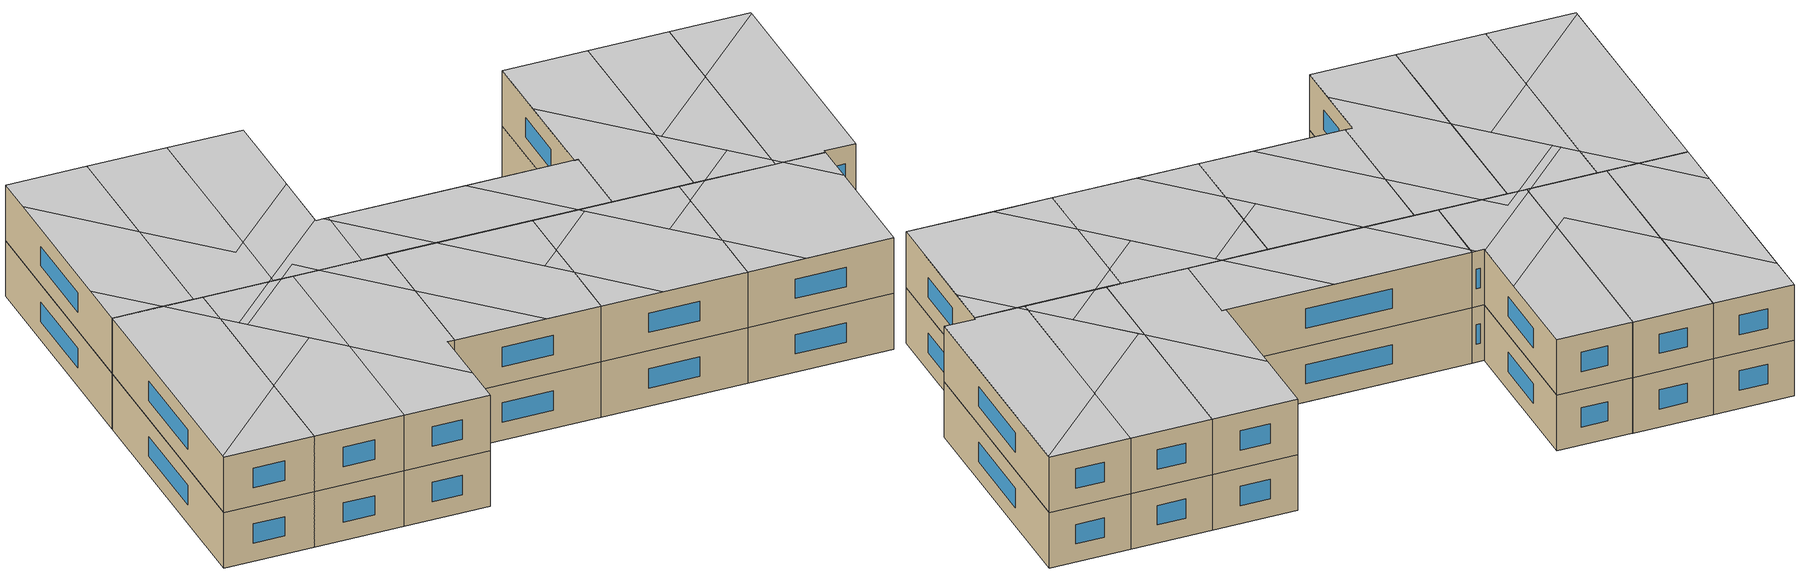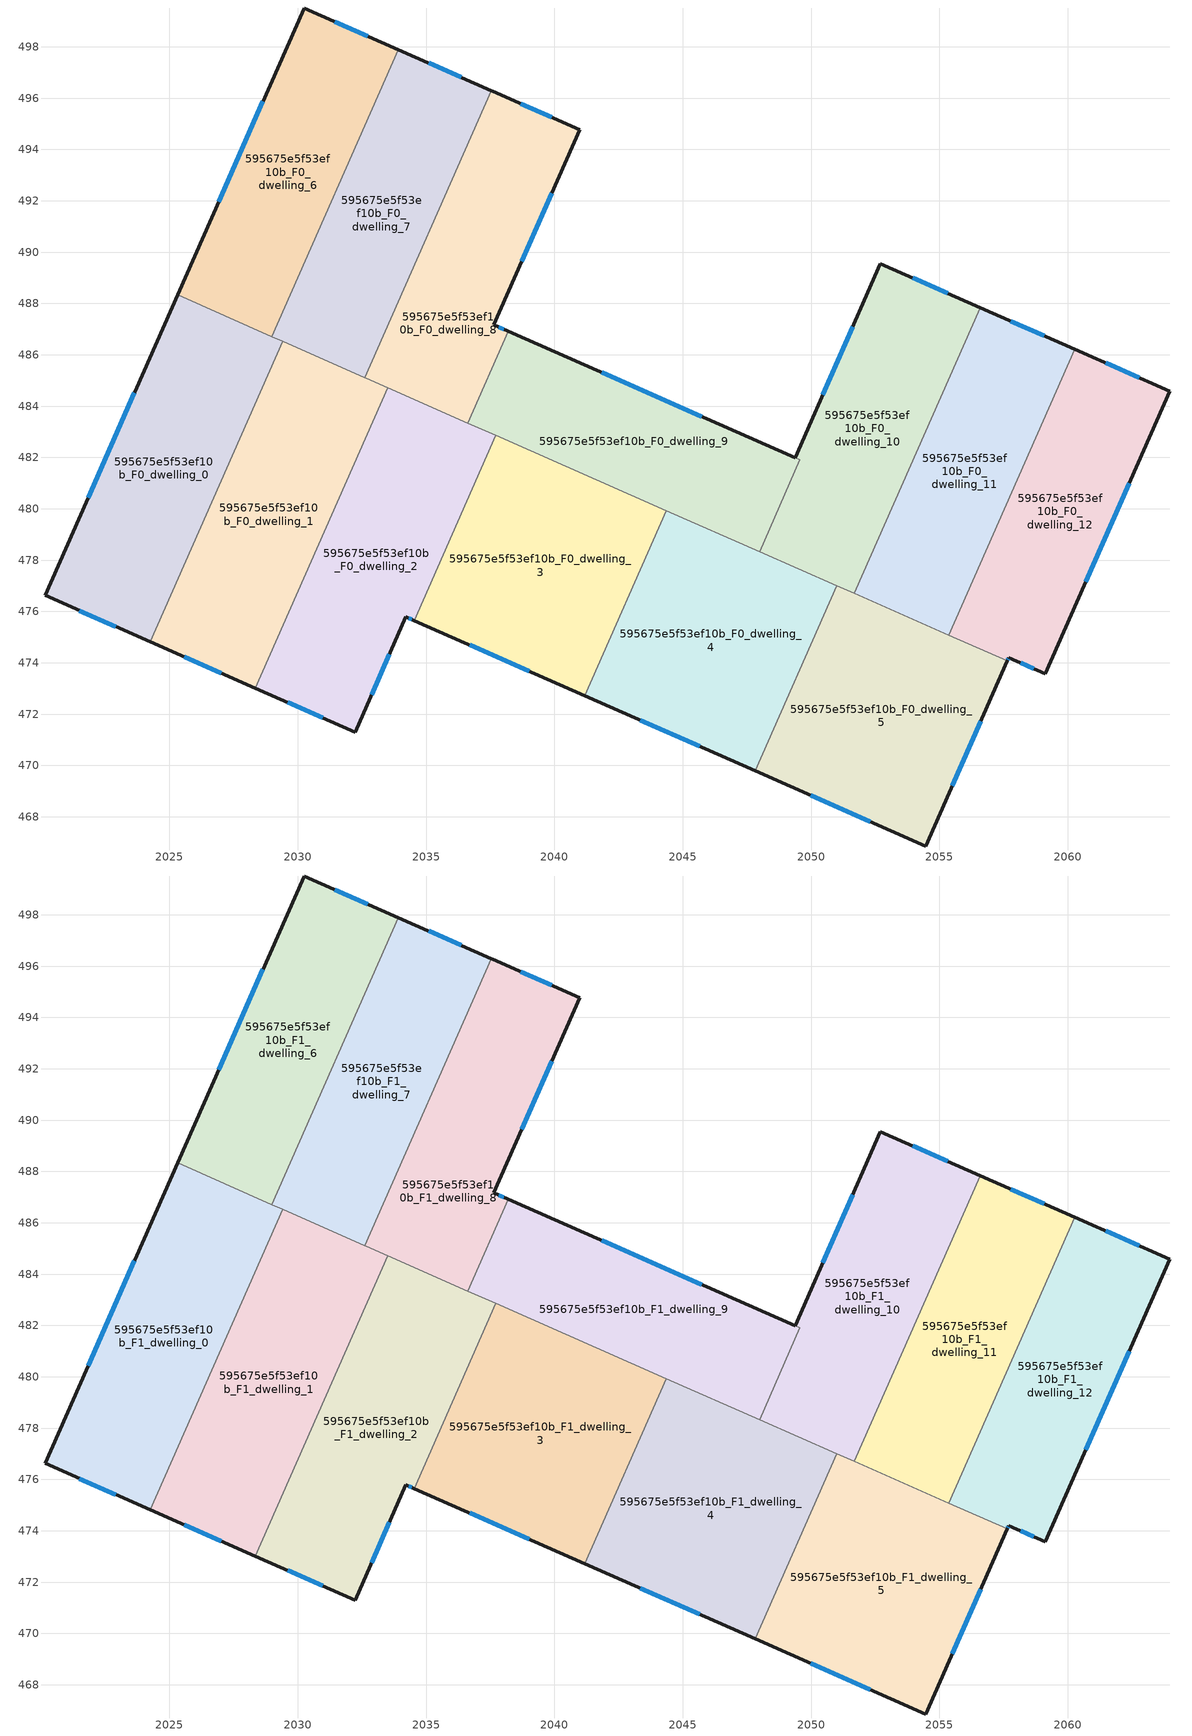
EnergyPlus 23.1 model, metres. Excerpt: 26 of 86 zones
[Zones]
595675e5f53ef10b_F0_dwelling_0
 floor ground (EU_floor_Construction): 2029.41,486.53 2024.25,474.82 2020.15,476.62 2025.31,488.33 z0
 wall outside (EU_wall_Construction): 2025.31,488.33 2020.15,476.62 2024.25,474.82 z0:3
 wall to 595675e5f53ef10b_F0_dwelling_1 (EU_wall_Construction): 2024.25,474.82 2029.41,486.53 z0:3
 wall to 595675e5f53ef10b_F0_dwelling_6 (EU_wall_Construction): 2028.99,486.71 2025.31,488.33 z0:3
 wall to 595675e5f53ef10b_F0_dwelling_7 (EU_wall_Construction): 2029.41,486.53 2028.99,486.71 z0:3
 window (EU_Window_Construction): 2021.48,476.03 2022.92,475.4 / 2023.64,484.52 2021.83,480.43 z0.98:2.02
595675e5f53ef10b_F0_dwelling_1
 floor ground (EU_floor_Construction): 2033.5,484.72 2028.34,473.01 2024.25,474.82 2029.41,486.53 z0
 wall outside (EU_wall_Construction): 2024.25,474.82 2028.34,473.01 z0:3
 wall to 595675e5f53ef10b_F0_dwelling_2 (EU_wall_Construction): 2028.34,473.01 2033.5,484.72 z0:3
 wall to 595675e5f53ef10b_F0_dwelling_7 (EU_wall_Construction): 2032.62,485.11 2029.41,486.53 z0:3
 wall to 595675e5f53ef10b_F0_dwelling_8 (EU_wall_Construction): 2033.5,484.72 2032.66,485.09 2032.62,485.11 z0:3
 window (EU_Window_Construction): 2025.58,474.23 2027.01,473.6 z0.98:2.02
595675e5f53ef10b_F0_dwelling_10
 floor ground (EU_floor_Construction): 2056.59,487.84 2051.68,476.71 2047.99,478.33 2049.57,481.91 2049.37,481.99 2052.7,489.55 z0
 wall outside (EU_wall_Construction): 2056.59,487.84 2052.7,489.55 2049.37,481.99 z0:3
 wall to 595675e5f53ef10b_F0_dwelling_11 (EU_wall_Construction): 2051.68,476.71 2056.59,487.84 z0:3
 wall to 595675e5f53ef10b_F0_dwelling_9 (EU_wall_Construction): 2049.37,481.99 2049.57,481.91 2047.99,478.33 z0:3
 wall to 595675e5f53ef10b_F0_dwelling_4 (EU_wall_Construction): 2047.99,478.33 2051.01,477 z0:3
 wall to 595675e5f53ef10b_F0_dwelling_5 (EU_wall_Construction): 2051.01,477 2051.68,476.71 z0:3
 window (EU_Window_Construction): 2051.62,487.09 2050.46,484.45 / 2055.32,488.39 2053.97,488.99 z0.98:2.02
595675e5f53ef10b_F0_dwelling_11
 floor ground (EU_floor_Construction): 2060.28,486.21 2055.37,475.08 2051.68,476.71 2056.59,487.84 z0
 wall outside (EU_wall_Construction): 2060.28,486.21 2056.59,487.84 z0:3
 wall to 595675e5f53ef10b_F0_dwelling_12 (EU_wall_Construction): 2055.37,475.08 2060.28,486.21 z0:3
 wall to 595675e5f53ef10b_F0_dwelling_5 (EU_wall_Construction): 2051.68,476.71 2055.37,475.08 z0:3
 window (EU_Window_Construction): 2059.08,486.74 2057.79,487.31 z0.98:2.02
595675e5f53ef10b_F0_dwelling_12
 floor ground (EU_floor_Construction): 2063.98,484.58 2059.13,473.57 2057.7,474.2 2057.65,474.08 2055.37,475.08 2060.28,486.21 z0
 wall outside (EU_wall_Construction): 2057.65,474.08 2057.7,474.2 2059.13,473.57 2063.98,484.58 2060.28,486.21 z0:3
 wall to 595675e5f53ef10b_F0_dwelling_5 (EU_wall_Construction): 2055.37,475.08 2057.65,474.08 z0:3
 window (EU_Window_Construction): 2057.66,474.12 2057.68,474.16 / 2062.78,485.11 2061.48,485.68 / 2060.71,477.15 2062.4,481 / 2058.17,474 2058.67,473.78 z0.98:2.02
595675e5f53ef10b_F0_dwelling_2
 floor ground (EU_floor_Construction): 2037.72,482.86 2034.54,475.65 2034.21,475.79 2032.23,471.3 2028.34,473.01 2033.5,484.72 z0
 wall outside (EU_wall_Construction): 2028.34,473.01 2032.23,471.3 2034.21,475.79 2034.54,475.65 z0:3
 wall to 595675e5f53ef10b_F0_dwelling_3 (EU_wall_Construction): 2034.54,475.65 2037.72,482.86 z0:3
 wall to 595675e5f53ef10b_F0_dwelling_8 (EU_wall_Construction): 2036.63,483.34 2033.5,484.72 z0:3
 wall to 595675e5f53ef10b_F0_dwelling_9 (EU_wall_Construction): 2037.72,482.86 2036.63,483.34 z0:3
 window (EU_Window_Construction): 2034.32,475.74 2034.43,475.69 / 2032.88,472.76 2033.57,474.33 / 2029.61,472.46 2030.97,471.86 z0.98:2.02
595675e5f53ef10b_F0_dwelling_3
 floor ground (EU_floor_Construction): 2044.36,479.93 2041.18,472.72 2034.54,475.65 2037.72,482.86 z0
 wall outside (EU_wall_Construction): 2034.54,475.65 2041.18,472.72 z0:3
 wall to 595675e5f53ef10b_F0_dwelling_4 (EU_wall_Construction): 2041.18,472.72 2044.36,479.93 z0:3
 wall to 595675e5f53ef10b_F0_dwelling_9 (EU_wall_Construction): 2044.36,479.93 2037.72,482.86 z0:3
 window (EU_Window_Construction): 2036.7,474.69 2039.02,473.67 z0.98:2.02
595675e5f53ef10b_F0_dwelling_4
 floor ground (EU_floor_Construction): 2051.01,477 2047.83,469.79 2041.18,472.72 2044.36,479.93 z0
 wall outside (EU_wall_Construction): 2041.18,472.72 2047.83,469.79 z0:3
 wall to 595675e5f53ef10b_F0_dwelling_5 (EU_wall_Construction): 2047.83,469.79 2051.01,477 z0:3
 wall to 595675e5f53ef10b_F0_dwelling_9 (EU_wall_Construction): 2047.99,478.33 2044.36,479.93 z0:3
 window (EU_Window_Construction): 2043.34,471.77 2045.67,470.74 z0.98:2.02
595675e5f53ef10b_F0_dwelling_5
 floor ground (EU_floor_Construction): 2057.65,474.08 2054.47,466.86 2047.83,469.79 2051.01,477 z0
 wall outside (EU_wall_Construction): 2047.83,469.79 2054.47,466.86 2057.65,474.08 z0:3
 window (EU_Window_Construction): 2055.5,469.21 2056.61,471.73 / 2049.99,468.84 2052.31,467.81 z0.98:2.02
595675e5f53ef10b_F0_dwelling_6
 floor ground (EU_floor_Construction): 2033.92,497.89 2028.99,486.71 2025.31,488.33 2030.24,499.51 z0
 wall outside (EU_wall_Construction): 2033.92,497.89 2030.24,499.51 2025.31,488.33 z0:3
 wall to 595675e5f53ef10b_F0_dwelling_7 (EU_wall_Construction): 2028.99,486.71 2033.92,497.89 z0:3
 window (EU_Window_Construction): 2028.64,495.87 2026.92,491.97 / 2032.72,498.42 2031.44,498.98 z0.98:2.02
595675e5f53ef10b_F0_dwelling_7
 floor ground (EU_floor_Construction): 2037.54,496.29 2032.62,485.11 2028.99,486.71 2033.92,497.89 z0
 wall outside (EU_wall_Construction): 2037.54,496.29 2033.92,497.89 z0:3
 wall to 595675e5f53ef10b_F0_dwelling_8 (EU_wall_Construction): 2032.62,485.11 2037.54,496.29 z0:3
 window (EU_Window_Construction): 2036.36,496.81 2035.1,497.37 z0.98:2.02
595675e5f53ef10b_F0_dwelling_8
 floor ground (EU_floor_Construction): 2040.99,494.77 2037.64,487.16 2038.2,486.91 2036.63,483.34 2032.66,485.09 2032.62,485.11 2037.54,496.29 2037.59,496.27 z0
 wall outside (EU_wall_Construction): 2038.2,486.91 2037.64,487.16 2040.99,494.77 2037.59,496.27 2037.54,496.29 z0:3
 wall to 595675e5f53ef10b_F0_dwelling_9 (EU_wall_Construction): 2036.63,483.34 2038.2,486.91 z0:3
 window (EU_Window_Construction): 2039.89,495.26 2038.7,495.78 / 2038.73,489.64 2039.9,492.3 / 2038.02,486.99 2037.83,487.08 z0.98:2.02
595675e5f53ef10b_F0_dwelling_9
 floor ground (EU_floor_Construction): 2049.57,481.91 2047.99,478.33 2036.63,483.34 2038.2,486.91 z0
 wall outside (EU_wall_Construction): 2049.37,481.99 2038.2,486.91 z0:3
 window (EU_Window_Construction): 2045.74,483.59 2041.84,485.31 z0.98:2.02
595675e5f53ef10b_F1_dwelling_0
 floor to 595675e5f53ef10b_F0_dwelling_0 (EU_floor_Construction): 2029.41,486.53 2024.25,474.82 2020.15,476.62 2025.31,488.33 z3
 wall outside (EU_wall_Construction): 2025.31,488.33 2020.15,476.62 2024.25,474.82 z3:6
 wall to 595675e5f53ef10b_F1_dwelling_1 (EU_wall_Construction): 2024.25,474.82 2029.41,486.53 z3:6
 wall to 595675e5f53ef10b_F1_dwelling_6 (EU_wall_Construction): 2028.99,486.71 2025.31,488.33 z3:6
 wall to 595675e5f53ef10b_F1_dwelling_7 (EU_wall_Construction): 2029.41,486.53 2028.99,486.71 z3:6
 window (EU_Window_Construction): 2021.48,476.03 2022.92,475.4 / 2023.64,484.52 2021.83,480.43 z3.98:5.02
 ceiling to 595675e5f53ef10b_F2_dwelling_0 (EU_floor_Construction): 2026.11,479.04 2028.6,484.7 2027.58,487.33 2025.31,488.33 2020.21,476.75 z6
 ceiling to 595675e5f53ef10b_F2_dwelling_1 (EU_floor_Construction): 2024.25,474.82 2026.11,479.04 2020.21,476.75 2020.15,476.62 z6
 ceiling to 595675e5f53ef10b_F2_dwelling_2 (EU_floor_Construction): 2028.6,484.7 2029.41,486.53 2027.58,487.33 z6
595675e5f53ef10b_F1_dwelling_1
 floor to 595675e5f53ef10b_F0_dwelling_1 (EU_floor_Construction): 2033.5,484.72 2028.34,473.01 2024.25,474.82 2029.41,486.53 z3
 wall outside (EU_wall_Construction): 2024.25,474.82 2028.34,473.01 z3:6
 wall to 595675e5f53ef10b_F1_dwelling_2 (EU_wall_Construction): 2028.34,473.01 2033.5,484.72 z3:6
 wall to 595675e5f53ef10b_F1_dwelling_7 (EU_wall_Construction): 2032.62,485.11 2029.41,486.53 z3:6
 wall to 595675e5f53ef10b_F1_dwelling_8 (EU_wall_Construction): 2033.5,484.72 2032.66,485.09 2032.62,485.11 z3:6
 window (EU_Window_Construction): 2025.58,474.23 2027.01,473.6 z3.98:5.02
 ceiling to 595675e5f53ef10b_F2_dwelling_1 (EU_floor_Construction): 2028.34,473.02 2030.89,478.8 2030.19,480.62 2026.11,479.04 2024.25,474.82 z6
 ceiling to 595675e5f53ef10b_F2_dwelling_0 (EU_floor_Construction): 2030.19,480.62 2028.6,484.7 2026.11,479.04 z6
 ceiling to 595675e5f53ef10b_F2_dwelling_3 (EU_floor_Construction): 2030.89,478.8 2033.5,484.72 2033,484.94 2029.1,483.42 z6
 ceiling to 595675e5f53ef10b_F2_dwelling_2 (EU_floor_Construction): 2032.41,485.2 2029.41,486.53 2028.6,484.7 2028.88,483.98 2028.93,483.85 z6
 ceiling to 595675e5f53ef10b_F2_dwelling_5 (EU_floor_Construction): 2033,484.94 2032.41,485.2 2028.93,483.85 2029.1,483.42 z6
595675e5f53ef10b_F1_dwelling_10
 floor to 595675e5f53ef10b_F0_dwelling_10 (EU_floor_Construction): 2056.59,487.84 2051.68,476.71 2047.99,478.33 2049.57,481.91 2049.37,481.99 2052.7,489.55 z3
 wall outside (EU_wall_Construction): 2056.59,487.84 2052.7,489.55 2049.37,481.99 z3:6
 wall to 595675e5f53ef10b_F1_dwelling_11 (EU_wall_Construction): 2051.68,476.71 2056.59,487.84 z3:6
 wall to 595675e5f53ef10b_F1_dwelling_9 (EU_wall_Construction): 2049.37,481.99 2049.57,481.91 2047.99,478.33 z3:6
 wall to 595675e5f53ef10b_F1_dwelling_4 (EU_wall_Construction): 2047.99,478.33 2051.01,477 z3:6
 wall to 595675e5f53ef10b_F1_dwelling_5 (EU_wall_Construction): 2051.01,477 2051.68,476.71 z3:6
 window (EU_Window_Construction): 2051.62,487.09 2050.46,484.45 / 2055.32,488.39 2053.97,488.99 z3.98:5.02
 ceiling to 595675e5f53ef10b_F2_dwelling_8 (EU_floor_Construction): 2051.68,476.71 2053.46,480.75 2051.29,486.34 2049.37,481.99 2049.57,481.91 2047.99,478.33 z6
 ceiling to 595675e5f53ef10b_F2_dwelling_10 (EU_floor_Construction): 2053.46,480.75 2056.59,487.84 2052.7,489.55 2051.29,486.34 z6
595675e5f53ef10b_F1_dwelling_11
 floor to 595675e5f53ef10b_F0_dwelling_11 (EU_floor_Construction): 2060.28,486.21 2055.37,475.08 2051.68,476.71 2056.59,487.84 z3
 wall outside (EU_wall_Construction): 2060.28,486.21 2056.59,487.84 z3:6
 wall to 595675e5f53ef10b_F1_dwelling_12 (EU_wall_Construction): 2055.37,475.08 2060.28,486.21 z3:6
 wall to 595675e5f53ef10b_F1_dwelling_5 (EU_wall_Construction): 2051.68,476.71 2055.37,475.08 z3:6
 window (EU_Window_Construction): 2059.08,486.74 2057.79,487.31 z3.98:5.02
 ceiling to 595675e5f53ef10b_F2_dwelling_10 (EU_floor_Construction): 2058.61,482.42 2060.28,486.21 2056.59,487.84 2053.46,480.75 2053.57,480.47 z6
 ceiling to 595675e5f53ef10b_F2_dwelling_11 (EU_floor_Construction): 2055.53,475.43 2058.61,482.42 2053.57,480.47 z6
 ceiling to 595675e5f53ef10b_F2_dwelling_9 (EU_floor_Construction): 2055.37,475.08 2055.53,475.43 2054.74,477.46 2052.2,476.48 z6
 ceiling to 595675e5f53ef10b_F2_dwelling_8 (EU_floor_Construction): 2054.74,477.46 2053.46,480.75 2051.68,476.71 2052.2,476.48 z6
595675e5f53ef10b_F1_dwelling_12
 floor to 595675e5f53ef10b_F0_dwelling_12 (EU_floor_Construction): 2063.98,484.58 2059.13,473.57 2057.7,474.2 2057.65,474.08 2055.37,475.08 2060.28,486.21 z3
 wall outside (EU_wall_Construction): 2057.65,474.08 2057.7,474.2 2059.13,473.57 2063.98,484.58 2060.28,486.21 z3:6
 wall to 595675e5f53ef10b_F1_dwelling_5 (EU_wall_Construction): 2055.37,475.08 2057.65,474.08 z3:6
 window (EU_Window_Construction): 2057.66,474.12 2057.68,474.16 / 2062.78,485.11 2061.48,485.68 / 2060.71,477.15 2062.4,481 / 2058.17,474 2058.67,473.78 z3.98:5.02
 ceiling to 595675e5f53ef10b_F2_dwelling_11 (EU_floor_Construction): 2059.13,473.57 2063.94,484.49 2058.61,482.42 2055.53,475.43 2055.72,474.92 2057.65,474.08 2057.7,474.2 z6
 ceiling to 595675e5f53ef10b_F2_dwelling_10 (EU_floor_Construction): 2063.94,484.49 2063.98,484.58 2060.28,486.21 2058.61,482.42 z6
 ceiling to 595675e5f53ef10b_F2_dwelling_9 (EU_floor_Construction): 2055.72,474.92 2055.53,475.43 2055.37,475.08 z6
595675e5f53ef10b_F1_dwelling_2
 floor to 595675e5f53ef10b_F0_dwelling_2 (EU_floor_Construction): 2037.72,482.86 2034.54,475.65 2034.21,475.79 2032.23,471.3 2028.34,473.01 2033.5,484.72 z3
 wall outside (EU_wall_Construction): 2028.34,473.01 2032.23,471.3 2034.21,475.79 2034.54,475.65 z3:6
 wall to 595675e5f53ef10b_F1_dwelling_3 (EU_wall_Construction): 2034.54,475.65 2037.72,482.86 z3:6
 wall to 595675e5f53ef10b_F1_dwelling_8 (EU_wall_Construction): 2036.63,483.34 2033.5,484.72 z3:6
 wall to 595675e5f53ef10b_F1_dwelling_9 (EU_wall_Construction): 2037.72,482.86 2036.63,483.34 z3:6
 window (EU_Window_Construction): 2034.32,475.74 2034.43,475.69 / 2032.88,472.76 2033.57,474.33 / 2029.61,472.46 2030.97,471.86 z3.98:5.02
 ceiling to 595675e5f53ef10b_F2_dwelling_3 (EU_floor_Construction): 2034.54,475.65 2036.38,479.82 2034.68,484.2 2033.5,484.72 2030.89,478.8 2033.07,473.2 2034.21,475.79 z6
 ceiling to 595675e5f53ef10b_F2_dwelling_1 (EU_floor_Construction): 2032.23,471.3 2033.07,473.2 2030.89,478.8 2028.34,473.02 z6
 ceiling to 595675e5f53ef10b_F2_dwelling_5 (EU_floor_Construction): 2036.38,479.82 2037.72,482.86 2034.68,484.2 z6
595675e5f53ef10b_F1_dwelling_3
 floor to 595675e5f53ef10b_F0_dwelling_3 (EU_floor_Construction): 2044.36,479.93 2041.18,472.72 2034.54,475.65 2037.72,482.86 z3
 wall outside (EU_wall_Construction): 2034.54,475.65 2041.18,472.72 z3:6
 wall to 595675e5f53ef10b_F1_dwelling_4 (EU_wall_Construction): 2041.18,472.72 2044.36,479.93 z3:6
 wall to 595675e5f53ef10b_F1_dwelling_9 (EU_wall_Construction): 2044.36,479.93 2037.72,482.86 z3:6
 window (EU_Window_Construction): 2036.7,474.69 2039.02,473.67 z3.98:5.02
 ceiling to 595675e5f53ef10b_F2_dwelling_5 (EU_floor_Construction): 2041.18,472.72 2042.43,475.55 2039.98,481.86 2037.72,482.86 2036.38,479.82 2038.71,473.81 z6
 ceiling to 595675e5f53ef10b_F2_dwelling_3 (EU_floor_Construction): 2038.71,473.81 2036.38,479.82 2034.54,475.65 z6
 ceiling to 595675e5f53ef10b_F2_dwelling_6 (EU_floor_Construction): 2043.26,477.44 2044.36,479.93 2039.98,481.86 2041.9,476.91 z6
 ceiling to 595675e5f53ef10b_F2_dwelling_7 (EU_floor_Construction): 2042.43,475.55 2043.26,477.44 2041.9,476.91 z6
595675e5f53ef10b_F1_dwelling_4
 floor to 595675e5f53ef10b_F0_dwelling_4 (EU_floor_Construction): 2051.01,477 2047.83,469.79 2041.18,472.72 2044.36,479.93 z3
 wall outside (EU_wall_Construction): 2041.18,472.72 2047.83,469.79 z3:6
 wall to 595675e5f53ef10b_F1_dwelling_5 (EU_wall_Construction): 2047.83,469.79 2051.01,477 z3:6
 wall to 595675e5f53ef10b_F1_dwelling_9 (EU_wall_Construction): 2047.99,478.33 2044.36,479.93 z3:6
 window (EU_Window_Construction): 2043.34,471.77 2045.67,470.74 z3.98:5.02
 ceiling to 595675e5f53ef10b_F2_dwelling_7 (EU_floor_Construction): 2047.83,469.79 2049,472.45 2046.56,478.72 2043.26,477.44 2042.43,475.55 2044.02,471.47 z6
 ceiling to 595675e5f53ef10b_F2_dwelling_5 (EU_floor_Construction): 2044.02,471.47 2042.43,475.55 2041.18,472.72 z6
 ceiling to 595675e5f53ef10b_F2_dwelling_8 (EU_floor_Construction): 2050.48,475.81 2051.01,477 2046.45,479.01 2048.06,474.87 z6
 ceiling to 595675e5f53ef10b_F2_dwelling_6 (EU_floor_Construction): 2046.56,478.72 2046.45,479.01 2044.36,479.93 2043.26,477.44 z6
 ceiling to 595675e5f53ef10b_F2_dwelling_9 (EU_floor_Construction): 2049,472.45 2050.48,475.81 2048.06,474.87 z6
595675e5f53ef10b_F1_dwelling_5
 floor to 595675e5f53ef10b_F0_dwelling_5 (EU_floor_Construction): 2057.65,474.08 2054.47,466.86 2047.83,469.79 2051.01,477 z3
 wall outside (EU_wall_Construction): 2047.83,469.79 2054.47,466.86 2057.65,474.08 z3:6
 window (EU_Window_Construction): 2055.5,469.21 2056.61,471.73 / 2049.99,468.84 2052.31,467.81 z3.98:5.02
 ceiling to 595675e5f53ef10b_F2_dwelling_9 (EU_floor_Construction): 2054.47,466.86 2056.8,472.15 2055.72,474.92 2052.2,476.48 2050.48,475.81 2049,472.45 2050.48,468.62 z6
 ceiling to 595675e5f53ef10b_F2_dwelling_11 (EU_floor_Construction): 2056.8,472.15 2057.65,474.08 2055.72,474.92 z6
 ceiling to 595675e5f53ef10b_F2_dwelling_7 (EU_floor_Construction): 2050.48,468.62 2049,472.45 2047.83,469.79 z6
 ceiling to 595675e5f53ef10b_F2_dwelling_8 (EU_floor_Construction): 2052.2,476.48 2051.01,477 2050.48,475.81 z6
595675e5f53ef10b_F1_dwelling_6
 floor to 595675e5f53ef10b_F0_dwelling_6 (EU_floor_Construction): 2033.92,497.89 2028.99,486.71 2025.31,488.33 2030.24,499.51 z3
 wall outside (EU_wall_Construction): 2033.92,497.89 2030.24,499.51 2025.31,488.33 z3:6
 wall to 595675e5f53ef10b_F1_dwelling_7 (EU_wall_Construction): 2028.99,486.71 2033.92,497.89 z3:6
 window (EU_Window_Construction): 2028.64,495.87 2026.92,491.97 / 2032.72,498.42 2031.44,498.98 z3.98:5.02
 ceiling to 595675e5f53ef10b_F2_dwelling_2 (EU_floor_Construction): 2028.99,486.71 2031.5,492.4 2029.44,497.69 2026.31,490.6 2027.58,487.33 z6
 ceiling to 595675e5f53ef10b_F2_dwelling_0 (EU_floor_Construction): 2027.58,487.33 2026.31,490.6 2025.31,488.33 z6
 ceiling to 595675e5f53ef10b_F2_dwelling_4 (EU_floor_Construction): 2031.5,492.4 2033.92,497.89 2030.24,499.51 2029.44,497.69 z6
595675e5f53ef10b_F1_dwelling_7
 floor to 595675e5f53ef10b_F0_dwelling_7 (EU_floor_Construction): 2037.54,496.29 2032.62,485.11 2028.99,486.71 2033.92,497.89 z3
 wall outside (EU_wall_Construction): 2037.54,496.29 2033.92,497.89 z3:6
 wall to 595675e5f53ef10b_F1_dwelling_8 (EU_wall_Construction): 2032.62,485.11 2037.54,496.29 z3:6
 window (EU_Window_Construction): 2036.36,496.81 2035.1,497.37 z3.98:5.02
 ceiling to 595675e5f53ef10b_F2_dwelling_4 (EU_floor_Construction): 2034.03,488.33 2037.54,496.29 2033.92,497.89 2031.5,492.4 2033.2,488 z6
 ceiling to 595675e5f53ef10b_F2_dwelling_2 (EU_floor_Construction): 2032.7,485.31 2034.03,488.33 2033.2,488 2031.5,492.4 2028.99,486.71 2032.42,485.2 z6
 ceiling to 595675e5f53ef10b_F2_dwelling_5 (EU_floor_Construction): 2032.62,485.11 2032.7,485.31 2032.42,485.2 z6
595675e5f53ef10b_F1_dwelling_8
 floor to 595675e5f53ef10b_F0_dwelling_8 (EU_floor_Construction): 2040.99,494.77 2037.64,487.16 2038.2,486.91 2036.63,483.34 2032.66,485.09 2032.62,485.11 2037.54,496.29 2037.59,496.27 z3
 wall outside (EU_wall_Construction): 2038.2,486.91 2037.64,487.16 2040.99,494.77 2037.59,496.27 2037.54,496.29 z3:6
 wall to 595675e5f53ef10b_F1_dwelling_9 (EU_wall_Construction): 2036.63,483.34 2038.2,486.91 z3:6
 window (EU_Window_Construction): 2039.89,495.26 2038.7,495.78 / 2038.73,489.64 2039.9,492.3 / 2038.02,486.99 2037.83,487.08 z3.98:5.02
 ceiling to 595675e5f53ef10b_F2_dwelling_4 (EU_floor_Construction): 2039.01,490.26 2040.99,494.77 2037.54,496.29 2034.03,488.33 z6
 ceiling to 595675e5f53ef10b_F2_dwelling_2 (EU_floor_Construction): 2037.68,487.24 2039.01,490.26 2034.03,488.33 2032.7,485.31 z6
 ceiling to 595675e5f53ef10b_F2_dwelling_3 (EU_floor_Construction): 2034.68,484.2 2034.21,485.41 2033,484.94 z6
 ceiling to 595675e5f53ef10b_F2_dwelling_5 (EU_floor_Construction): 2036.63,483.34 2038.11,486.69 2037.98,487.01 2037.64,487.16 2037.68,487.24 2032.7,485.31 2032.62,485.11 2032.66,485.09 2033,484.94 2034.21,485.41 2034.68,484.2 z6
 ceiling to 595675e5f53ef10b_F2_dwelling_6 (EU_floor_Construction): 2038.11,486.69 2038.2,486.91 2037.98,487.01 z6
595675e5f53ef10b_F1_dwelling_9
 floor to 595675e5f53ef10b_F0_dwelling_9 (EU_floor_Construction): 2049.57,481.91 2047.99,478.33 2036.63,483.34 2038.2,486.91 z3
 wall outside (EU_wall_Construction): 2049.37,481.99 2038.2,486.91 z3:6
 window (EU_Window_Construction): 2045.74,483.59 2041.84,485.31 z3.98:5.02
 ceiling to 595675e5f53ef10b_F2_dwelling_6 (EU_floor_Construction): 2046.45,479.01 2044.45,484.16 2038.2,486.91 2038.11,486.69 2039.98,481.86 z6
 ceiling to 595675e5f53ef10b_F2_dwelling_8 (EU_floor_Construction): 2047.99,478.33 2049.57,481.91 2044.45,484.16 2046.45,479.01 z6
 ceiling to 595675e5f53ef10b_F2_dwelling_5 (EU_floor_Construction): 2039.98,481.86 2038.11,486.69 2036.63,483.34 z6
[Building]
EU S2 Campaign: North Axis=0; Terrain=City; Solar Distribution=FullExterior
[Site:Location]
Bologna: Latitude=44.5; Longitude=11.25; Time Zone=1; Elevation=37
[SizingPeriod:WeatherFileDays]
AnnualSizingPeriod: Begin Month=1; Begin Day of Month=1; End Month=12; End Day of Month=31; Day of Week for Start Day=Monday; Use Weather File Daylight Saving Period=No; Use Weather File Rain and Snow Indicators=No
[MATERIAL]
EU_InternalMass_Material: Roughness=MediumRough; Thickness=0.1; Conductivity=1; Density=1800; Specific Heat=900; Thermal Absorptance=0.9; Solar Absorptance=0.7; Visible Absorptance=0.7
[MATERIAL:NOMASS] Roughness=MediumRough; Thermal Absorptance=0.9; Solar Absorptance=0.7; Visible Absorptance=0.7
Name | Thermal Resistance
EU_wall_NoMass | 0.905828
EU_floor_NoMass | 0.67114
[WINDOWMATERIAL:SIMPLEGLAZINGSYSTEM]
EU_Window_SimpleGlazing: UFactor=4.52486; Solar Heat Gain Coefficient=0.85; Visible Transmittance=0.85
[CONSTRUCTION]
EU_wall_Construction: EU_wall_NoMass
EU_floor_Construction: EU_floor_NoMass
EU_Window_Construction: EU_Window_SimpleGlazing
EU_InternalMass_Construction: EU_InternalMass_Material
[ZONE] Type=1; Multiplier=1; Ceiling Height=autocalculate; Floor Area=autocalculate; Part of Total Floor Area=Yes
Name | Volume
595675e5f53ef10b_F0_dwelling_0; 595675e5f53ef10b_F1_dwelling_0 | 171.695
595675e5f53ef10b_F0_dwelling_1; 595675e5f53ef10b_F1_dwelling_1 | 171.699
595675e5f53ef10b_F0_dwelling_10; 595675e5f53ef10b_F1_dwelling_10 | 152.415
595675e5f53ef10b_F0_dwelling_11; 595675e5f53ef10b_F1_dwelling_11 | 147.153
595675e5f53ef10b_F0_dwelling_12; 595675e5f53ef10b_F1_dwelling_12; 595675e5f53ef10b_F0_dwelling_6; 595675e5f53ef10b_F1_dwelling_6 | 147.157
595675e5f53ef10b_F0_dwelling_2; 595675e5f53ef10b_F1_dwelling_2 | 171.689
595675e5f53ef10b_F0_dwelling_3; 595675e5f53ef10b_F1_dwelling_3 | 171.68
595675e5f53ef10b_F0_dwelling_4; 595675e5f53ef10b_F1_dwelling_4 | 171.708
595675e5f53ef10b_F0_dwelling_5; 595675e5f53ef10b_F1_dwelling_5 | 171.688
595675e5f53ef10b_F0_dwelling_7; 595675e5f53ef10b_F1_dwelling_7 | 145.353
595675e5f53ef10b_F0_dwelling_8; 595675e5f53ef10b_F1_dwelling_8 | 145.455
595675e5f53ef10b_F0_dwelling_9; 595675e5f53ef10b_F1_dwelling_9 | 145.469
[INTERNALMASS] Construction=EU_InternalMass_Construction
Name | Zone or ZoneList | Surface Area
595675e5f53ef10b_F0_dwelling_0_EU_InternalMass | 595675e5f53ef10b_F0_dwelling_0 | 57.2316
595675e5f53ef10b_F0_dwelling_1_EU_InternalMass | 595675e5f53ef10b_F0_dwelling_1 | 57.233
595675e5f53ef10b_F0_dwelling_2_EU_InternalMass | 595675e5f53ef10b_F0_dwelling_2 | 57.2299
595675e5f53ef10b_F0_dwelling_3_EU_InternalMass | 595675e5f53ef10b_F0_dwelling_3 | 57.2264
595675e5f53ef10b_F0_dwelling_4_EU_InternalMass | 595675e5f53ef10b_F0_dwelling_4 | 57.2358
595675e5f53ef10b_F0_dwelling_5_EU_InternalMass | 595675e5f53ef10b_F0_dwelling_5 | 57.2298
595675e5f53ef10b_F0_dwelling_6_EU_InternalMass | 595675e5f53ef10b_F0_dwelling_6 | 49.0522
595675e5f53ef10b_F0_dwelling_7_EU_InternalMass | 595675e5f53ef10b_F0_dwelling_7 | 48.4417
595675e5f53ef10b_F0_dwelling_8_EU_InternalMass | 595675e5f53ef10b_F0_dwelling_8 | 48.4928
595675e5f53ef10b_F0_dwelling_9_EU_InternalMass | 595675e5f53ef10b_F0_dwelling_9 | 48.4844
595675e5f53ef10b_F0_dwelling_10_EU_InternalMass | 595675e5f53ef10b_F0_dwelling_10 | 50.8049
595675e5f53ef10b_F0_dwelling_11_EU_InternalMass | 595675e5f53ef10b_F0_dwelling_11 | 49.0511
595675e5f53ef10b_F0_dwelling_12_EU_InternalMass | 595675e5f53ef10b_F0_dwelling_12 | 49.0525
595675e5f53ef10b_F1_dwelling_0_EU_InternalMass | 595675e5f53ef10b_F1_dwelling_0 | 57.2316
595675e5f53ef10b_F1_dwelling_1_EU_InternalMass | 595675e5f53ef10b_F1_dwelling_1 | 57.233
595675e5f53ef10b_F1_dwelling_2_EU_InternalMass | 595675e5f53ef10b_F1_dwelling_2 | 57.2299
595675e5f53ef10b_F1_dwelling_3_EU_InternalMass | 595675e5f53ef10b_F1_dwelling_3 | 57.2264
595675e5f53ef10b_F1_dwelling_4_EU_InternalMass | 595675e5f53ef10b_F1_dwelling_4 | 57.2358
595675e5f53ef10b_F1_dwelling_5_EU_InternalMass | 595675e5f53ef10b_F1_dwelling_5 | 57.2298
595675e5f53ef10b_F1_dwelling_6_EU_InternalMass | 595675e5f53ef10b_F1_dwelling_6 | 49.0522
595675e5f53ef10b_F1_dwelling_7_EU_InternalMass | 595675e5f53ef10b_F1_dwelling_7 | 48.4417
595675e5f53ef10b_F1_dwelling_8_EU_InternalMass | 595675e5f53ef10b_F1_dwelling_8 | 48.4928
595675e5f53ef10b_F1_dwelling_9_EU_InternalMass | 595675e5f53ef10b_F1_dwelling_9 | 48.4844
595675e5f53ef10b_F1_dwelling_10_EU_InternalMass | 595675e5f53ef10b_F1_dwelling_10 | 50.8049
595675e5f53ef10b_F1_dwelling_11_EU_InternalMass | 595675e5f53ef10b_F1_dwelling_11 | 49.0511
595675e5f53ef10b_F1_dwelling_12_EU_InternalMass | 595675e5f53ef10b_F1_dwelling_12 | 49.0525
[OTHEREQUIPMENT] Fuel Type=Electricity; Design Level Calculation Method=Watts/Area; Power per Zone Floor Area=1; Fraction Latent=0; Fraction Radiant=0; Fraction Lost=0; Carbon Dioxide Generation Rate=0; EndUse Subcategory=EU_Step8_InternalGains
Name | Zone or ZoneList or Space or SpaceList | Schedule
EU_Step8_InternalGain_595675e5f53ef10b_F0_dwelling_0_f000 | 595675e5f53ef10b_F0_dwelling_0 | EU_Step8_GainSchedule_595675e5f53ef10b_F0_dwelling_0_f000
EU_Step8_InternalGain_595675e5f53ef10b_F0_dwelling_1_f000 | 595675e5f53ef10b_F0_dwelling_1 | EU_Step8_GainSchedule_595675e5f53ef10b_F0_dwelling_1_f000
EU_Step8_InternalGain_595675e5f53ef10b_F0_dwelling_2_f000 | 595675e5f53ef10b_F0_dwelling_2 | EU_Step8_GainSchedule_595675e5f53ef10b_F0_dwelling_2_f000
EU_Step8_InternalGain_595675e5f53ef10b_F0_dwelling_3_f000 | 595675e5f53ef10b_F0_dwelling_3 | EU_Step8_GainSchedule_595675e5f53ef10b_F0_dwelling_3_f000
EU_Step8_InternalGain_595675e5f53ef10b_F0_dwelling_4_f000 | 595675e5f53ef10b_F0_dwelling_4 | EU_Step8_GainSchedule_595675e5f53ef10b_F0_dwelling_4_f000
EU_Step8_InternalGain_595675e5f53ef10b_F0_dwelling_5_f000 | 595675e5f53ef10b_F0_dwelling_5 | EU_Step8_GainSchedule_595675e5f53ef10b_F0_dwelling_5_f000
EU_Step8_InternalGain_595675e5f53ef10b_F0_dwelling_6_f000 | 595675e5f53ef10b_F0_dwelling_6 | EU_Step8_GainSchedule_595675e5f53ef10b_F0_dwelling_6_f000
EU_Step8_InternalGain_595675e5f53ef10b_F0_dwelling_7_f000 | 595675e5f53ef10b_F0_dwelling_7 | EU_Step8_GainSchedule_595675e5f53ef10b_F0_dwelling_7_f000
EU_Step8_InternalGain_595675e5f53ef10b_F0_dwelling_8_f000 | 595675e5f53ef10b_F0_dwelling_8 | EU_Step8_GainSchedule_595675e5f53ef10b_F0_dwelling_8_f000
EU_Step8_InternalGain_595675e5f53ef10b_F0_dwelling_9_f000 | 595675e5f53ef10b_F0_dwelling_9 | EU_Step8_GainSchedule_595675e5f53ef10b_F0_dwelling_9_f000
EU_Step8_InternalGain_595675e5f53ef10b_F0_dwelling_10_f000 | 595675e5f53ef10b_F0_dwelling_10 | EU_Step8_GainSchedule_595675e5f53ef10b_F0_dwelling_10_f000
EU_Step8_InternalGain_595675e5f53ef10b_F0_dwelling_11_f000 | 595675e5f53ef10b_F0_dwelling_11 | EU_Step8_GainSchedule_595675e5f53ef10b_F0_dwelling_11_f000
EU_Step8_InternalGain_595675e5f53ef10b_F0_dwelling_12_f000 | 595675e5f53ef10b_F0_dwelling_12 | EU_Step8_GainSchedule_595675e5f53ef10b_F0_dwelling_12_f000
EU_Step8_InternalGain_595675e5f53ef10b_F1_dwelling_0_f000 | 595675e5f53ef10b_F1_dwelling_0 | EU_Step8_GainSchedule_595675e5f53ef10b_F1_dwelling_0_f000
EU_Step8_InternalGain_595675e5f53ef10b_F1_dwelling_1_f000 | 595675e5f53ef10b_F1_dwelling_1 | EU_Step8_GainSchedule_595675e5f53ef10b_F1_dwelling_1_f000
EU_Step8_InternalGain_595675e5f53ef10b_F1_dwelling_2_f000 | 595675e5f53ef10b_F1_dwelling_2 | EU_Step8_GainSchedule_595675e5f53ef10b_F1_dwelling_2_f000
EU_Step8_InternalGain_595675e5f53ef10b_F1_dwelling_3_f000 | 595675e5f53ef10b_F1_dwelling_3 | EU_Step8_GainSchedule_595675e5f53ef10b_F1_dwelling_3_f000
EU_Step8_InternalGain_595675e5f53ef10b_F1_dwelling_4_f000 | 595675e5f53ef10b_F1_dwelling_4 | EU_Step8_GainSchedule_595675e5f53ef10b_F1_dwelling_4_f000
EU_Step8_InternalGain_595675e5f53ef10b_F1_dwelling_5_f000 | 595675e5f53ef10b_F1_dwelling_5 | EU_Step8_GainSchedule_595675e5f53ef10b_F1_dwelling_5_f000
EU_Step8_InternalGain_595675e5f53ef10b_F1_dwelling_6_f000 | 595675e5f53ef10b_F1_dwelling_6 | EU_Step8_GainSchedule_595675e5f53ef10b_F1_dwelling_6_f000
EU_Step8_InternalGain_595675e5f53ef10b_F1_dwelling_7_f000 | 595675e5f53ef10b_F1_dwelling_7 | EU_Step8_GainSchedule_595675e5f53ef10b_F1_dwelling_7_f000
EU_Step8_InternalGain_595675e5f53ef10b_F1_dwelling_8_f000 | 595675e5f53ef10b_F1_dwelling_8 | EU_Step8_GainSchedule_595675e5f53ef10b_F1_dwelling_8_f000
EU_Step8_InternalGain_595675e5f53ef10b_F1_dwelling_9_f000 | 595675e5f53ef10b_F1_dwelling_9 | EU_Step8_GainSchedule_595675e5f53ef10b_F1_dwelling_9_f000
EU_Step8_InternalGain_595675e5f53ef10b_F1_dwelling_10_f000 | 595675e5f53ef10b_F1_dwelling_10 | EU_Step8_GainSchedule_595675e5f53ef10b_F1_dwelling_10_f000
EU_Step8_InternalGain_595675e5f53ef10b_F1_dwelling_11_f000 | 595675e5f53ef10b_F1_dwelling_11 | EU_Step8_GainSchedule_595675e5f53ef10b_F1_dwelling_11_f000
EU_Step8_InternalGain_595675e5f53ef10b_F1_dwelling_12_f000 | 595675e5f53ef10b_F1_dwelling_12 | EU_Step8_GainSchedule_595675e5f53ef10b_F1_dwelling_12_f000
[ZONEVENTILATION:DESIGNFLOWRATE] Schedule=EU_AlwaysOn; Design Flow Rate Calculation Method=AirChanges/Hour; Air Changes per Hour=0.73129; Ventilation Type=Natural; Fan Pressure Rise=0; Fan Total Efficiency=1; Constant Term Coefficient=1; Temperature Term Coefficient=0; Velocity Term Coefficient=0; Velocity Squared Term Coefficient=0; Minimum Indoor Temperature=-100; Maximum Indoor Temperature=100; Delta Temperature=-100; Minimum Outdoor Temperature=-100; Maximum Outdoor Temperature=100; Maximum Wind Speed=40
Name | Zone or ZoneList or Space or SpaceList
EU_ConstantAir_595675e5f53ef10b_F0_dwelling_0 | 595675e5f53ef10b_F0_dwelling_0
EU_ConstantAir_595675e5f53ef10b_F0_dwelling_1 | 595675e5f53ef10b_F0_dwelling_1
EU_ConstantAir_595675e5f53ef10b_F0_dwelling_2 | 595675e5f53ef10b_F0_dwelling_2
EU_ConstantAir_595675e5f53ef10b_F0_dwelling_3 | 595675e5f53ef10b_F0_dwelling_3
EU_ConstantAir_595675e5f53ef10b_F0_dwelling_4 | 595675e5f53ef10b_F0_dwelling_4
EU_ConstantAir_595675e5f53ef10b_F0_dwelling_5 | 595675e5f53ef10b_F0_dwelling_5
EU_ConstantAir_595675e5f53ef10b_F0_dwelling_6 | 595675e5f53ef10b_F0_dwelling_6
EU_ConstantAir_595675e5f53ef10b_F0_dwelling_7 | 595675e5f53ef10b_F0_dwelling_7
EU_ConstantAir_595675e5f53ef10b_F0_dwelling_8 | 595675e5f53ef10b_F0_dwelling_8
EU_ConstantAir_595675e5f53ef10b_F0_dwelling_9 | 595675e5f53ef10b_F0_dwelling_9
EU_ConstantAir_595675e5f53ef10b_F0_dwelling_10 | 595675e5f53ef10b_F0_dwelling_10
EU_ConstantAir_595675e5f53ef10b_F0_dwelling_11 | 595675e5f53ef10b_F0_dwelling_11
EU_ConstantAir_595675e5f53ef10b_F0_dwelling_12 | 595675e5f53ef10b_F0_dwelling_12
EU_ConstantAir_595675e5f53ef10b_F1_dwelling_0 | 595675e5f53ef10b_F1_dwelling_0
EU_ConstantAir_595675e5f53ef10b_F1_dwelling_1 | 595675e5f53ef10b_F1_dwelling_1
EU_ConstantAir_595675e5f53ef10b_F1_dwelling_2 | 595675e5f53ef10b_F1_dwelling_2
EU_ConstantAir_595675e5f53ef10b_F1_dwelling_3 | 595675e5f53ef10b_F1_dwelling_3
EU_ConstantAir_595675e5f53ef10b_F1_dwelling_4 | 595675e5f53ef10b_F1_dwelling_4
EU_ConstantAir_595675e5f53ef10b_F1_dwelling_5 | 595675e5f53ef10b_F1_dwelling_5
EU_ConstantAir_595675e5f53ef10b_F1_dwelling_6 | 595675e5f53ef10b_F1_dwelling_6
EU_ConstantAir_595675e5f53ef10b_F1_dwelling_7 | 595675e5f53ef10b_F1_dwelling_7
EU_ConstantAir_595675e5f53ef10b_F1_dwelling_8 | 595675e5f53ef10b_F1_dwelling_8
EU_ConstantAir_595675e5f53ef10b_F1_dwelling_9 | 595675e5f53ef10b_F1_dwelling_9
EU_ConstantAir_595675e5f53ef10b_F1_dwelling_10 | 595675e5f53ef10b_F1_dwelling_10
EU_ConstantAir_595675e5f53ef10b_F1_dwelling_11 | 595675e5f53ef10b_F1_dwelling_11
EU_ConstantAir_595675e5f53ef10b_F1_dwelling_12 | 595675e5f53ef10b_F1_dwelling_12
[HVACTEMPLATE:THERMOSTAT] Constant Heating Setpoint=20; Constant Cooling Setpoint=50
EU_HeatOnly_595675e5f53ef10b_F0_dwelling_0; EU_HeatOnly_595675e5f53ef10b_F0_dwelling_1; EU_HeatOnly_595675e5f53ef10b_F0_dwelling_2; EU_HeatOnly_595675e5f53ef10b_F0_dwelling_3; EU_HeatOnly_595675e5f53ef10b_F0_dwelling_4; EU_HeatOnly_595675e5f53ef10b_F0_dwelling_5; EU_HeatOnly_595675e5f53ef10b_F0_dwelling_6; EU_HeatOnly_595675e5f53ef10b_F0_dwelling_7; EU_HeatOnly_595675e5f53ef10b_F0_dwelling_8; EU_HeatOnly_595675e5f53ef10b_F0_dwelling_9; EU_HeatOnly_595675e5f53ef10b_F0_dwelling_10; EU_HeatOnly_595675e5f53ef10b_F0_dwelling_11; EU_HeatOnly_595675e5f53ef10b_F0_dwelling_12; EU_HeatOnly_595675e5f53ef10b_F1_dwelling_0; EU_HeatOnly_595675e5f53ef10b_F1_dwelling_1; EU_HeatOnly_595675e5f53ef10b_F1_dwelling_2; EU_HeatOnly_595675e5f53ef10b_F1_dwelling_3; EU_HeatOnly_595675e5f53ef10b_F1_dwelling_4; EU_HeatOnly_595675e5f53ef10b_F1_dwelling_5; EU_HeatOnly_595675e5f53ef10b_F1_dwelling_6; EU_HeatOnly_595675e5f53ef10b_F1_dwelling_7; EU_HeatOnly_595675e5f53ef10b_F1_dwelling_8; EU_HeatOnly_595675e5f53ef10b_F1_dwelling_9; EU_HeatOnly_595675e5f53ef10b_F1_dwelling_10; EU_HeatOnly_595675e5f53ef10b_F1_dwelling_11; EU_HeatOnly_595675e5f53ef10b_F1_dwelling_12; EU_HeatOnly_595675e5f53ef10b_F2_dwelling_0; EU_HeatOnly_595675e5f53ef10b_F2_dwelling_1; EU_HeatOnly_595675e5f53ef10b_F2_dwelling_2; EU_HeatOnly_595675e5f53ef10b_F2_dwelling_3; EU_HeatOnly_595675e5f53ef10b_F2_dwelling_4; EU_HeatOnly_595675e5f53ef10b_F2_dwelling_5; EU_HeatOnly_595675e5f53ef10b_F2_dwelling_6; EU_HeatOnly_595675e5f53ef10b_F2_dwelling_7; EU_HeatOnly_595675e5f53ef10b_F2_dwelling_8; EU_HeatOnly_595675e5f53ef10b_F2_dwelling_9
[HVACTEMPLATE:ZONE:IDEALLOADSAIRSYSTEM] System Availability Schedule=EU_AlwaysOn; Maximum Heating Supply Air Temperature=50; Minimum Cooling Supply Air Temperature=13; Maximum Heating Supply Air Humidity Ratio=0.0156; Minimum Cooling Supply Air Humidity Ratio=0.0077; Heating Limit=NoLimit; Cooling Limit=NoLimit; Heating Availability Schedule=EU_AlwaysOn; Cooling Availability Schedule=EU_CoolingOff; Dehumidification Control Type=ConstantSensibleHeatRatio; Cooling Sensible Heat Ratio=0.7; Dehumidification Setpoint=60; Humidification Control Type=None; Humidification Setpoint=30; Outdoor Air Method=None; Outdoor Air Flow Rate per Person=0.00944; Outdoor Air Flow Rate per Zone Floor Area=0; Outdoor Air Flow Rate per Zone=0; Demand Controlled Ventilation Type=None; Outdoor Air Economizer Type=NoEconomizer; Heat Recovery Type=None; Sensible Heat Recovery Effectiveness=0.7; Latent Heat Recovery Effectiveness=0.65
Name | Template Thermostat
595675e5f53ef10b_F0_dwelling_0 | EU_HeatOnly_595675e5f53ef10b_F0_dwelling_0
595675e5f53ef10b_F0_dwelling_1 | EU_HeatOnly_595675e5f53ef10b_F0_dwelling_1
595675e5f53ef10b_F0_dwelling_2 | EU_HeatOnly_595675e5f53ef10b_F0_dwelling_2
595675e5f53ef10b_F0_dwelling_3 | EU_HeatOnly_595675e5f53ef10b_F0_dwelling_3
595675e5f53ef10b_F0_dwelling_4 | EU_HeatOnly_595675e5f53ef10b_F0_dwelling_4
595675e5f53ef10b_F0_dwelling_5 | EU_HeatOnly_595675e5f53ef10b_F0_dwelling_5
595675e5f53ef10b_F0_dwelling_6 | EU_HeatOnly_595675e5f53ef10b_F0_dwelling_6
595675e5f53ef10b_F0_dwelling_7 | EU_HeatOnly_595675e5f53ef10b_F0_dwelling_7
595675e5f53ef10b_F0_dwelling_8 | EU_HeatOnly_595675e5f53ef10b_F0_dwelling_8
595675e5f53ef10b_F0_dwelling_9 | EU_HeatOnly_595675e5f53ef10b_F0_dwelling_9
595675e5f53ef10b_F0_dwelling_10 | EU_HeatOnly_595675e5f53ef10b_F0_dwelling_10
595675e5f53ef10b_F0_dwelling_11 | EU_HeatOnly_595675e5f53ef10b_F0_dwelling_11
595675e5f53ef10b_F0_dwelling_12 | EU_HeatOnly_595675e5f53ef10b_F0_dwelling_12
595675e5f53ef10b_F1_dwelling_0 | EU_HeatOnly_595675e5f53ef10b_F1_dwelling_0
595675e5f53ef10b_F1_dwelling_1 | EU_HeatOnly_595675e5f53ef10b_F1_dwelling_1
595675e5f53ef10b_F1_dwelling_2 | EU_HeatOnly_595675e5f53ef10b_F1_dwelling_2
595675e5f53ef10b_F1_dwelling_3 | EU_HeatOnly_595675e5f53ef10b_F1_dwelling_3
595675e5f53ef10b_F1_dwelling_4 | EU_HeatOnly_595675e5f53ef10b_F1_dwelling_4
595675e5f53ef10b_F1_dwelling_5 | EU_HeatOnly_595675e5f53ef10b_F1_dwelling_5
595675e5f53ef10b_F1_dwelling_6 | EU_HeatOnly_595675e5f53ef10b_F1_dwelling_6
595675e5f53ef10b_F1_dwelling_7 | EU_HeatOnly_595675e5f53ef10b_F1_dwelling_7
595675e5f53ef10b_F1_dwelling_8 | EU_HeatOnly_595675e5f53ef10b_F1_dwelling_8
595675e5f53ef10b_F1_dwelling_9 | EU_HeatOnly_595675e5f53ef10b_F1_dwelling_9
595675e5f53ef10b_F1_dwelling_10 | EU_HeatOnly_595675e5f53ef10b_F1_dwelling_10
595675e5f53ef10b_F1_dwelling_11 | EU_HeatOnly_595675e5f53ef10b_F1_dwelling_11
595675e5f53ef10b_F1_dwelling_12 | EU_HeatOnly_595675e5f53ef10b_F1_dwelling_12
[SIZING:ZONE] Zone Cooling Design Supply Air Temperature Input Method=SupplyAirTemperature; Zone Cooling Design Supply Air Temperature=13; Zone Heating Design Supply Air Temperature Input Method=SupplyAirTemperature; Zone Heating Design Supply Air Temperature=50; Zone Cooling Design Supply Air Humidity Ratio=0.008; Zone Heating Design Supply Air Humidity Ratio=0.008; Cooling Design Air Flow Method=DesignDay; Cooling Design Air Flow Rate=0; Cooling Minimum Air Flow per Zone Floor Area=0.000762; Cooling Minimum Air Flow=0; Cooling Minimum Air Flow Fraction=0.2; Heating Design Air Flow Method=DesignDay; Heating Design Air Flow Rate=0; Heating Maximum Air Flow per Zone Floor Area=0.002032; Heating Maximum Air Flow=0.141576; Heating Maximum Air Flow Fraction=0.3; Account for Dedicated Outdoor Air System=No; Dedicated Outdoor Air System Control Strategy=NeutralSupplyAir; Dedicated Outdoor Air Low Setpoint Temperature for Design=autosize; Dedicated Outdoor Air High Setpoint Temperature for Design=autosize; Zone Load Sizing Method=Sensible Load Only No Latent Load; Zone Latent Cooling Design Supply Air Humidity Ratio Input Method=HumidityRatioDifference; Zone Cooling Design Supply Air Humidity Ratio Difference=0.005; Zone Latent Heating Design Supply Air Humidity Ratio Input Method=HumidityRatioDifference; Zone Humidification Design Supply Air Humidity Ratio Difference=0.005
595675e5f53ef10b_F0_dwelling_0; 595675e5f53ef10b_F0_dwelling_1; 595675e5f53ef10b_F0_dwelling_2; 595675e5f53ef10b_F0_dwelling_3; 595675e5f53ef10b_F0_dwelling_4; 595675e5f53ef10b_F0_dwelling_5; 595675e5f53ef10b_F0_dwelling_6; 595675e5f53ef10b_F0_dwelling_7; 595675e5f53ef10b_F0_dwelling_8; 595675e5f53ef10b_F0_dwelling_9; 595675e5f53ef10b_F0_dwelling_10; 595675e5f53ef10b_F0_dwelling_11; 595675e5f53ef10b_F0_dwelling_12; 595675e5f53ef10b_F1_dwelling_0; 595675e5f53ef10b_F1_dwelling_1; 595675e5f53ef10b_F1_dwelling_2; 595675e5f53ef10b_F1_dwelling_3; 595675e5f53ef10b_F1_dwelling_4; 595675e5f53ef10b_F1_dwelling_5; 595675e5f53ef10b_F1_dwelling_6; 595675e5f53ef10b_F1_dwelling_7; 595675e5f53ef10b_F1_dwelling_8; 595675e5f53ef10b_F1_dwelling_9; 595675e5f53ef10b_F1_dwelling_10; 595675e5f53ef10b_F1_dwelling_11; 595675e5f53ef10b_F1_dwelling_12
[SCHEDULE:CONSTANT]
Name | Hourly Value
EU_AlwaysOn | 1
EU_CoolingOff | 0
[SCHEDULE:FILE] Column Number=1; Rows to Skip at Top=0; Number of Hours of Data=8760; Column Separator=Comma; Interpolate to Timestep=No; Minutes per Item=60; Adjust Schedule for Daylight Savings=Yes
Name | File
EU_Step8_GainSchedule_595675e5f53ef10b_F0_dwelling_0_f000 | ../../schedules/595675e5f53ef10b/595675e5f53ef10b_F0_dwelling_0_f000_gain.csv
EU_Step8_GainSchedule_595675e5f53ef10b_F0_dwelling_1_f000 | ../../schedules/595675e5f53ef10b/595675e5f53ef10b_F0_dwelling_1_f000_gain.csv
EU_Step8_GainSchedule_595675e5f53ef10b_F0_dwelling_2_f000 | ../../schedules/595675e5f53ef10b/595675e5f53ef10b_F0_dwelling_2_f000_gain.csv
EU_Step8_GainSchedule_595675e5f53ef10b_F0_dwelling_3_f000 | ../../schedules/595675e5f53ef10b/595675e5f53ef10b_F0_dwelling_3_f000_gain.csv
EU_Step8_GainSchedule_595675e5f53ef10b_F0_dwelling_4_f000 | ../../schedules/595675e5f53ef10b/595675e5f53ef10b_F0_dwelling_4_f000_gain.csv
EU_Step8_GainSchedule_595675e5f53ef10b_F0_dwelling_5_f000 | ../../schedules/595675e5f53ef10b/595675e5f53ef10b_F0_dwelling_5_f000_gain.csv
EU_Step8_GainSchedule_595675e5f53ef10b_F0_dwelling_6_f000 | ../../schedules/595675e5f53ef10b/595675e5f53ef10b_F0_dwelling_6_f000_gain.csv
EU_Step8_GainSchedule_595675e5f53ef10b_F0_dwelling_7_f000 | ../../schedules/595675e5f53ef10b/595675e5f53ef10b_F0_dwelling_7_f000_gain.csv
EU_Step8_GainSchedule_595675e5f53ef10b_F0_dwelling_8_f000 | ../../schedules/595675e5f53ef10b/595675e5f53ef10b_F0_dwelling_8_f000_gain.csv
EU_Step8_GainSchedule_595675e5f53ef10b_F0_dwelling_9_f000 | ../../schedules/595675e5f53ef10b/595675e5f53ef10b_F0_dwelling_9_f000_gain.csv
EU_Step8_GainSchedule_595675e5f53ef10b_F0_dwelling_10_f000 | ../../schedules/595675e5f53ef10b/595675e5f53ef10b_F0_dwelling_10_f000_gain.csv
EU_Step8_GainSchedule_595675e5f53ef10b_F0_dwelling_11_f000 | ../../schedules/595675e5f53ef10b/595675e5f53ef10b_F0_dwelling_11_f000_gain.csv
EU_Step8_GainSchedule_595675e5f53ef10b_F0_dwelling_12_f000 | ../../schedules/595675e5f53ef10b/595675e5f53ef10b_F0_dwelling_12_f000_gain.csv
EU_Step8_GainSchedule_595675e5f53ef10b_F1_dwelling_0_f000 | ../../schedules/595675e5f53ef10b/595675e5f53ef10b_F1_dwelling_0_f000_gain.csv
EU_Step8_GainSchedule_595675e5f53ef10b_F1_dwelling_1_f000 | ../../schedules/595675e5f53ef10b/595675e5f53ef10b_F1_dwelling_1_f000_gain.csv
EU_Step8_GainSchedule_595675e5f53ef10b_F1_dwelling_2_f000 | ../../schedules/595675e5f53ef10b/595675e5f53ef10b_F1_dwelling_2_f000_gain.csv
EU_Step8_GainSchedule_595675e5f53ef10b_F1_dwelling_3_f000 | ../../schedules/595675e5f53ef10b/595675e5f53ef10b_F1_dwelling_3_f000_gain.csv
EU_Step8_GainSchedule_595675e5f53ef10b_F1_dwelling_4_f000 | ../../schedules/595675e5f53ef10b/595675e5f53ef10b_F1_dwelling_4_f000_gain.csv
EU_Step8_GainSchedule_595675e5f53ef10b_F1_dwelling_5_f000 | ../../schedules/595675e5f53ef10b/595675e5f53ef10b_F1_dwelling_5_f000_gain.csv
EU_Step8_GainSchedule_595675e5f53ef10b_F1_dwelling_6_f000 | ../../schedules/595675e5f53ef10b/595675e5f53ef10b_F1_dwelling_6_f000_gain.csv
EU_Step8_GainSchedule_595675e5f53ef10b_F1_dwelling_7_f000 | ../../schedules/595675e5f53ef10b/595675e5f53ef10b_F1_dwelling_7_f000_gain.csv
EU_Step8_GainSchedule_595675e5f53ef10b_F1_dwelling_8_f000 | ../../schedules/595675e5f53ef10b/595675e5f53ef10b_F1_dwelling_8_f000_gain.csv
EU_Step8_GainSchedule_595675e5f53ef10b_F1_dwelling_9_f000 | ../../schedules/595675e5f53ef10b/595675e5f53ef10b_F1_dwelling_9_f000_gain.csv
EU_Step8_GainSchedule_595675e5f53ef10b_F1_dwelling_10_f000 | ../../schedules/595675e5f53ef10b/595675e5f53ef10b_F1_dwelling_10_f000_gain.csv
EU_Step8_GainSchedule_595675e5f53ef10b_F1_dwelling_11_f000 | ../../schedules/595675e5f53ef10b/595675e5f53ef10b_F1_dwelling_11_f000_gain.csv
EU_Step8_GainSchedule_595675e5f53ef10b_F1_dwelling_12_f000 | ../../schedules/595675e5f53ef10b/595675e5f53ef10b_F1_dwelling_12_f000_gain.csv
